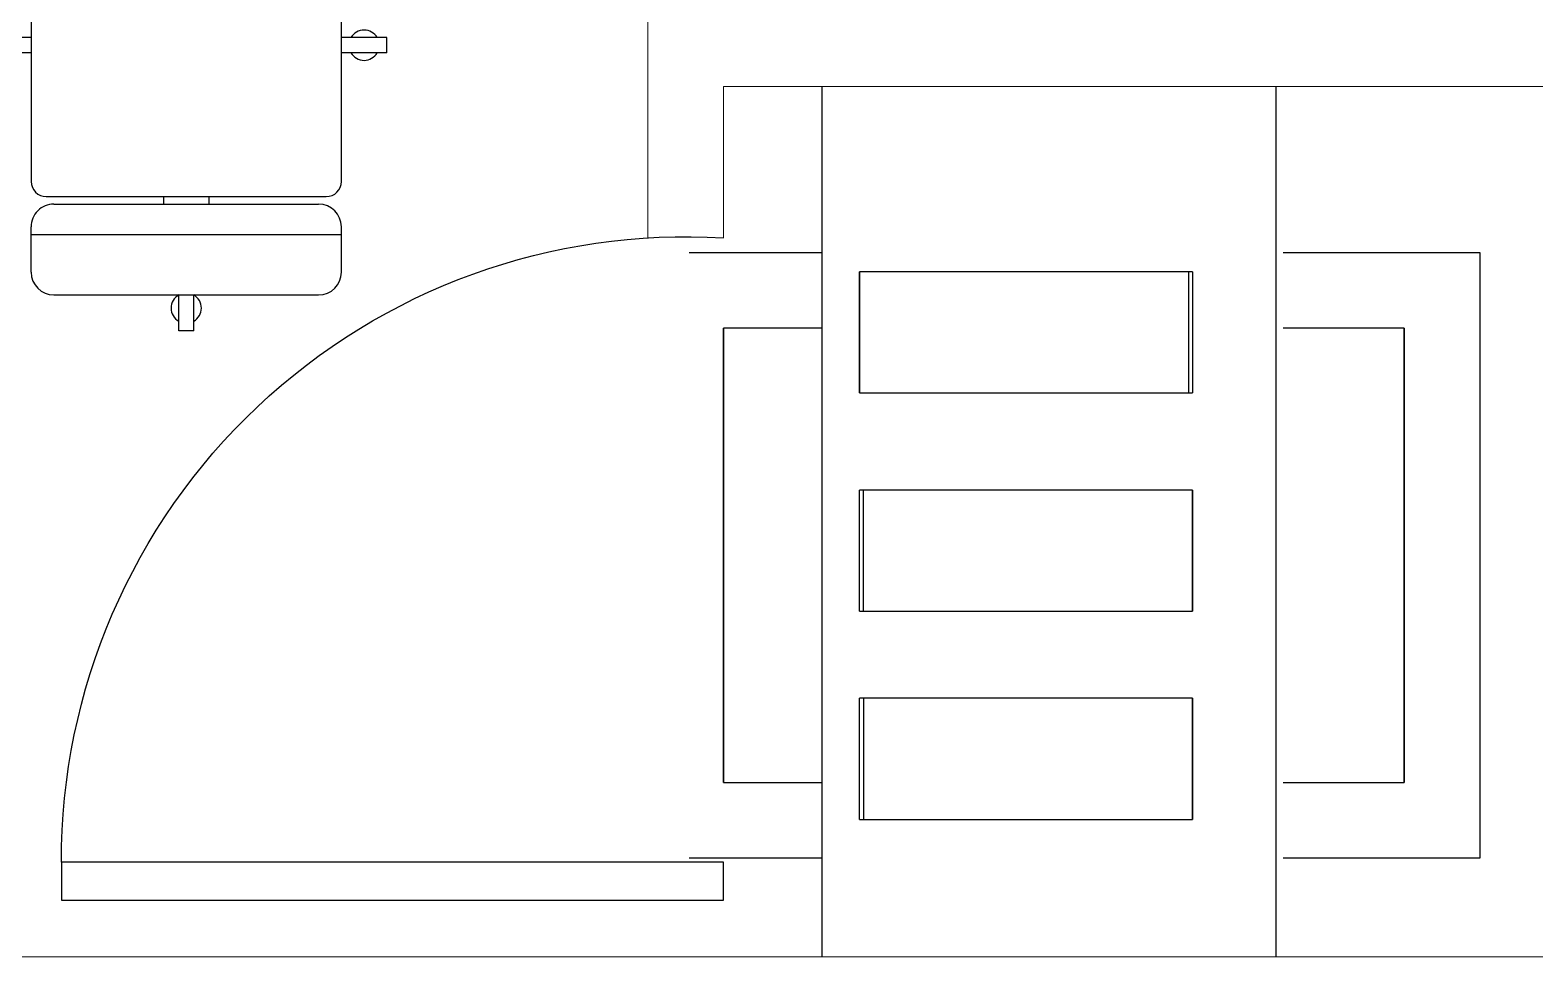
# Model space of a CAD drawing. Header units: metres. Extents: x -22.5 to 67.5, y 0 to 64.7.
# Drawn here: x 44.278 to 46.266, y 39.125 to 40.35 of the extents above; entities that cross this region are included whole.
import ezdxf

# ---------------------------------------------------------------- set-up
doc = ezdxf.new("R2010")
doc.units = ezdxf.units.M
for name, color, linetype in [('XREF PB NEURO-ONCOLOGIA$0$EQUIPO', 8, 'Continuous'), ('XREF PB NEURO-ONCOLOGIA$0$MOBILIARIO', 161, 'Continuous'), ('XREF PB NEURO-ONCOLOGIA$0$PUERTAS', 253, 'Continuous')]:
    doc.layers.add(name, color=color, linetype=linetype)
doc.layers.add('XREF PB NEURO-ONCOLOGIA$0$MUROS DE TABLAROCA', color=150, linetype='Continuous', lineweight=13)

# ---------------------------------------------------------------- blocks, each defined once
blk = doc.blocks.new('XREF PB NEURO-ONCOLOGIA$0$XREF PB NEURO-ONCOLOGIA$0$Linac Control CCP - Integrity_ CCP Treatment Control Cabinet-3437024-General Arrangement')
at = {"color": 253, "true_color": 0xaaaaaa}
for p, q in [((84.9, 308.3), (259.9, 308.3)), ((869.9, 308.3), (1129.9, 308.3)), ((1129.9, 308.3), (1129.9, -491.7)), ((129.9, 208.3), (129.9, -391.7)), ((259.9, 208.3), (129.9, 208.3)), ((129.9, -391.7), (129.9, 208.3)), ((259.9, 208.3), (129.9, 208.3)), ((1029.9, 208.3), (869.9, 208.3)), ((1029.9, 208.3), (869.9, 208.3)), ((1029.9, -391.7), (1029.9, 208.3)), ((1029.9, 208.3), (1029.9, -391.7)), ((129.9, -391.7), (259.9, -391.7)), ((129.9, -391.7), (259.9, -391.7)), ((869.9, -391.7), (1029.9, -391.7)), ((869.9, -391.7), (1029.9, -391.7)), ((259.9, -491.7), (84.9, -491.7)), ((1129.9, -491.7), (869.9, -491.7))]:
    blk.add_line(p, q, dxfattribs=at)
blk = doc.blocks.new('XREF PB NEURO-ONCOLOGIA$0$XREF PB NEURO-ONCOLOGIA$0$Linac Control - iViewGT_ MK6 IMAGING CABINET-3437215-General Arrangement')
at = {"color": 8}
for p, q in [((129.9, -391.7), (129.9, -231.7)), ((569.9, -231.7), (129.9, -231.7)), ((134.8, -231.7), (134.8, -391.7)), ((569.9, -231.7), (134.8, -231.7)), ((569.9, -391.7), (569.9, -231.7)), ((569.9, -231.7), (569.9, -391.7)), ((129.9, -391.7), (569.9, -391.7)), ((134.8, -391.7), (569.9, -391.7))]:
    blk.add_line(p, q, dxfattribs=at)
blk = doc.blocks.new('XREF PB NEURO-ONCOLOGIA$0$XREF PB NEURO-ONCOLOGIA$0$Linac Control - XVI MK6 IMAGING CABINET-3437220-General Arrangement')
at = {"color": 8}
for p, q in [((129.9, -391.7), (129.9, -231.7)), ((569.9, -231.7), (129.9, -231.7)), ((134.8, -231.7), (134.8, -391.7)), ((569.9, -231.7), (134.8, -231.7)), ((569.9, -391.7), (569.9, -231.7)), ((569.9, -231.7), (569.9, -391.7)), ((129.9, -391.7), (569.9, -391.7)), ((134.8, -391.7), (569.9, -391.7))]:
    blk.add_line(p, q, dxfattribs=at)
blk = doc.blocks.new('XREF PB NEURO-ONCOLOGIA$0$XREF PB NEURO-ONCOLOGIA$0$Linac Control - MOSAIQ_ REVIEW COMPUTER _OPTIONAL_-5392809-General Arrangement')
at = {"color": 8}
for p, q in [((129.9, -391.7), (129.9, -231.7)), ((569.9, -231.7), (129.9, -231.7)), ((134.8, -231.7), (134.8, -391.7)), ((569.9, -231.7), (134.8, -231.7)), ((569.9, -391.7), (569.9, -231.7)), ((569.9, -231.7), (569.9, -391.7)), ((129.9, -391.7), (569.9, -391.7)), ((134.8, -391.7), (569.9, -391.7))]:
    blk.add_line(p, q, dxfattribs=at)
blk = doc.blocks.new('XREF PB NEURO-ONCOLOGIA$0$XREF PB NEURO-ONCOLOGIA$0$P90')
blk.add_lwpolyline([(-0.825, -0.875), (-0.875, -0.875), (-0.875, 0), (-0.825, 0), (-0.825, -0.875, 0.432635), (0, 0, 0.432635)], format="xyb")
blk = doc.blocks.new('XREF PB NEURO-ONCOLOGIA$0$XREF PB NEURO-ONCOLOGIA$0$SILLGIRS')
for p, q in [((-0.01, 0.3773), (-0.01, 0.33)), ((-0.01, 0.3773), (0.01, 0.3773)), ((0.01, 0.3773), (0.01, 0.33)), ((0.175, 0.33), (-0.175, 0.33)), ((-0.205, 0.3), (-0.205, 0.24)), ((0.205, 0.3), (0.205, 0.24)), ((0.205, 0.25), (-0.205, 0.25)), ((0.185, 0.2), (-0.185, 0.2)), ((0.175, 0.21), (-0.175, 0.21)), ((-0.03, 0.2), (-0.03, 0.21)), ((0.03, 0.2), (0.03, 0.21)), ((-0.205, 0.18), (-0.205, -0.18)), ((0.205, -0.18), (0.205, 0.18)), ((-0.265, 0.01), (-0.205, 0.01)), ((-0.265, 0.01), (-0.265, -0.01)), ((0.205, 0.01), (0.265, 0.01)), ((0.265, 0.01), (0.265, -0.01)), ((-0.265, -0.01), (-0.205, -0.01)), ((0.205, -0.01), (0.265, -0.01)), ((-0.185, -0.2), (0.185, -0.2)), ((-0.01, -0.2), (-0.01, -0.2473)), ((0.01, -0.2), (0.01, -0.2473)), ((-0.01, -0.2473), (0.01, -0.2473))]:
    blk.add_line(p, q)
for centre, radius, start, end in [((0, 0.3473), 0.02, 120, 240), ((0, 0.3473), 0.02, 300, 60), ((-0.175, 0.3), 0.03, 90, 180), ((0.175, 0.3), 0.03, 0, 90), ((-0.175, 0.24), 0.03, 180, 270), ((0.175, 0.24), 0.03, 270, 0), ((-0.185, 0.18), 0.02, 90, 180), ((0.185, 0.18), 0.02, 0, 90), ((-0.235, 0), 0.02, 30, 150), ((0.235, 0), 0.02, 30, 150), ((-0.235, 0), 0.02, 210, 330), ((0.235, 0), 0.02, 210, 330), ((-0.185, -0.18), 0.02, 180, 270), ((0.185, -0.18), 0.02, 270, 0), ((0, -0.2173), 0.02, 120, 240), ((0, -0.2173), 0.02, 300, 60)]:
    blk.add_arc(centre, radius, start, end)
blk = doc.blocks.new('XREF PB NEURO-ONCOLOGIA')
at = {"layer": 'XREF PB NEURO-ONCOLOGIA$0$MOBILIARIO'}
for p, q in [((6.8017, -0.0605, 0), (5.6517, -0.0605, 0)), ((6.8017, -0.6605, 0), (5.6517, -0.6605, 0))]:
    blk.add_line(p, q, dxfattribs=at)
at = {"layer": 'XREF PB NEURO-ONCOLOGIA$0$MUROS DE TABLAROCA'}
for p, q in [((5.6517, 3.1562), (5.6517, -1.9438)), ((6.6017, 0.1695), (6.9017, 0.1695)), ((6.6017, 0.0695), (6.8017, 0.0695)), ((6.8017, -1.9438), (6.8017, 0.0695))]:
    blk.add_line(p, q, dxfattribs=at)
at = {"layer": 'XREF PB NEURO-ONCOLOGIA$0$EQUIPO', "color": 0, "xscale": 0.0009999999999940395, "yscale": 0.0009999999999940395, "zscale": 0.0009999999999940395}
for name, p, rotation in [('XREF PB NEURO-ONCOLOGIA$0$XREF PB NEURO-ONCOLOGIA$0$Linac Control CCP - Integrity_ CCP Treatment Control Cabinet-3437024-General Arrangement', (6.2739, 0.1995, 0), 270), ('XREF PB NEURO-ONCOLOGIA$0$XREF PB NEURO-ONCOLOGIA$0$Linac Control - MOSAIQ_ REVIEW COMPUTER _OPTIONAL_-5392809-General Arrangement', (6.2251, 0.0194, 0), 270), ('XREF PB NEURO-ONCOLOGIA$0$XREF PB NEURO-ONCOLOGIA$0$Linac Control - XVI MK6 IMAGING CABINET-3437220-General Arrangement', (6.5002, 0.0195, 0), 270), ('XREF PB NEURO-ONCOLOGIA$0$XREF PB NEURO-ONCOLOGIA$0$Linac Control - iViewGT_ MK6 IMAGING CABINET-3437215-General Arrangement', (6.1653, -0.6804, 0), 89.99999999999999)]:
    blk.add_blockref(name, p, dxfattribs=dict(at, rotation=rotation))
at = {"layer": 'XREF PB NEURO-ONCOLOGIA$0$MOBILIARIO', "rotation": 90}
blk.add_blockref('XREF PB NEURO-ONCOLOGIA$0$XREF PB NEURO-ONCOLOGIA$0$SILLGIRS', (6.8562, 0.7795, 0), dxfattribs=at)
at = {"layer": 'XREF PB NEURO-ONCOLOGIA$0$PUERTAS', "xscale": -1, "rotation": 180}
blk.add_blockref('XREF PB NEURO-ONCOLOGIA$0$XREF PB NEURO-ONCOLOGIA$0$P90', (6.6017, 0.0695, 0), dxfattribs=at)

msp = doc.modelspace()

# ---------------------------------------------------------------- block references
at = {"rotation": 90}
msp.add_blockref('XREF PB NEURO-ONCOLOGIA', (45.2634, 33.4734), dxfattribs=at)

doc.saveas('drawing.dxf')
